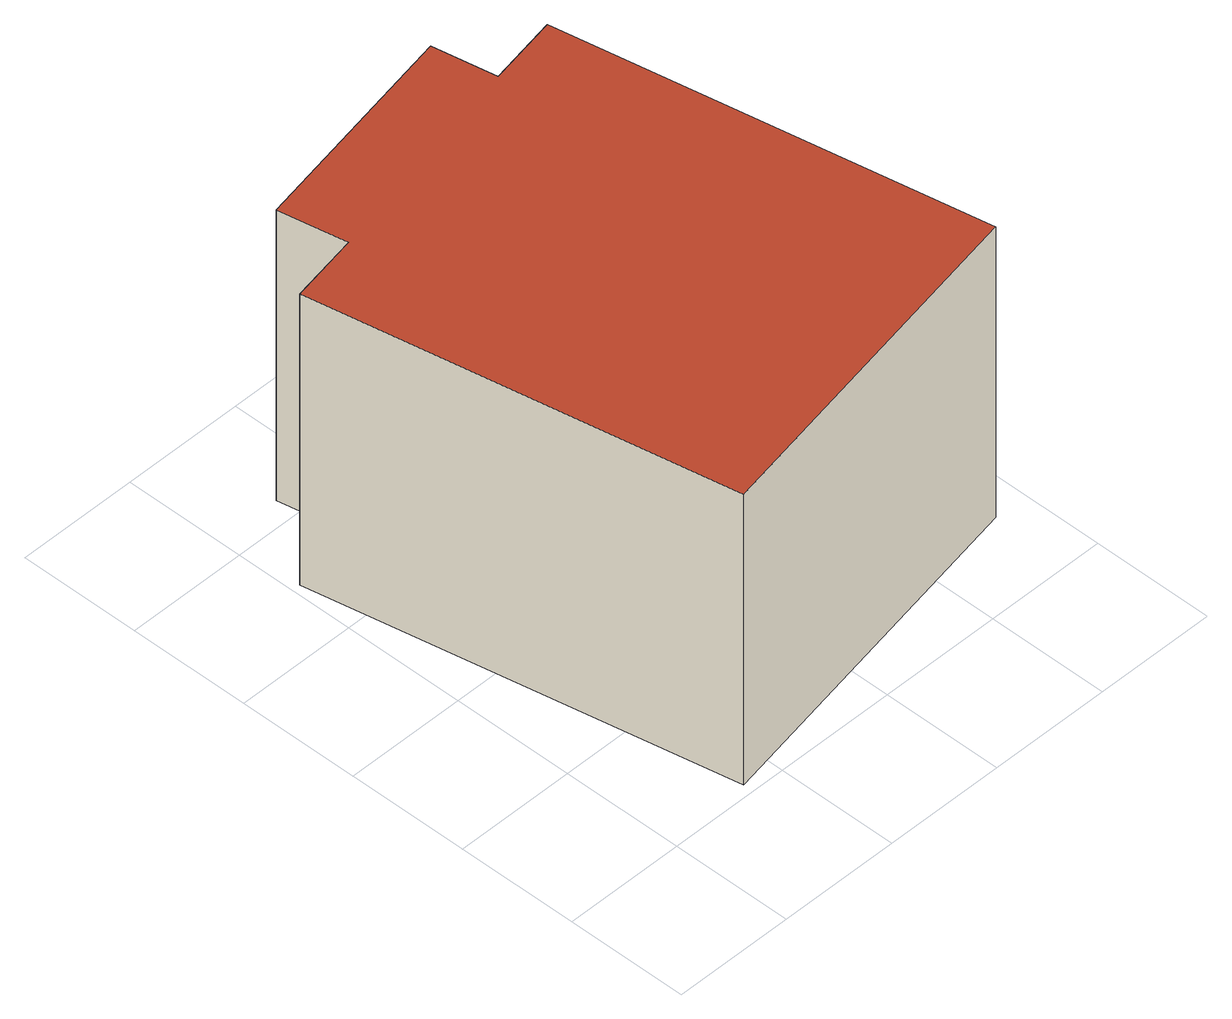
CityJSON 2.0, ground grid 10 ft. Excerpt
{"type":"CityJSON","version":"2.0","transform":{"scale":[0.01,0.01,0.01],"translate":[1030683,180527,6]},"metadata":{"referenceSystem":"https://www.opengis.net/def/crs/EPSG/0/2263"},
"CityObjects":{
"building1":{"type":"Building","attributes":{"name":"Bldg_4210006453","BIN":"4295029"},"geometry":[{"type":"MultiSurface","lod":"2","boundaries":[[[0,1,2,3,4,5,6,7]],[[8,9,10,11,12,13,14,15]],[[9,8,7,6]],[[10,9,6,5]],[[11,10,5,4]],[[12,11,4,3]],[[13,12,3,2]],[[14,13,2,1]],[[15,14,1,0]],[[8,15,0,7]]],"semantics":{"surfaces":[{"type":"GroundSurface"},{"type":"RoofSurface","BIN":"4295029"},{"type":"WallSurface"}],"values":[0,1,2,2,2,2,2,2,2,2]}}]}
},
"vertices":[
[2471,4010,85],[3053,4120,85],[3712,656,85],[725,88,85],[73,3517,85],[650,3627,85],[544,4185,85],[2372,4533,85],[2372,4533,2738],[544,4185,2738],[650,3627,2738],[73,3517,2738],[725,88,2738],[3712,656,2738],[3053,4120,2738],[2471,4010,2738]
]}
